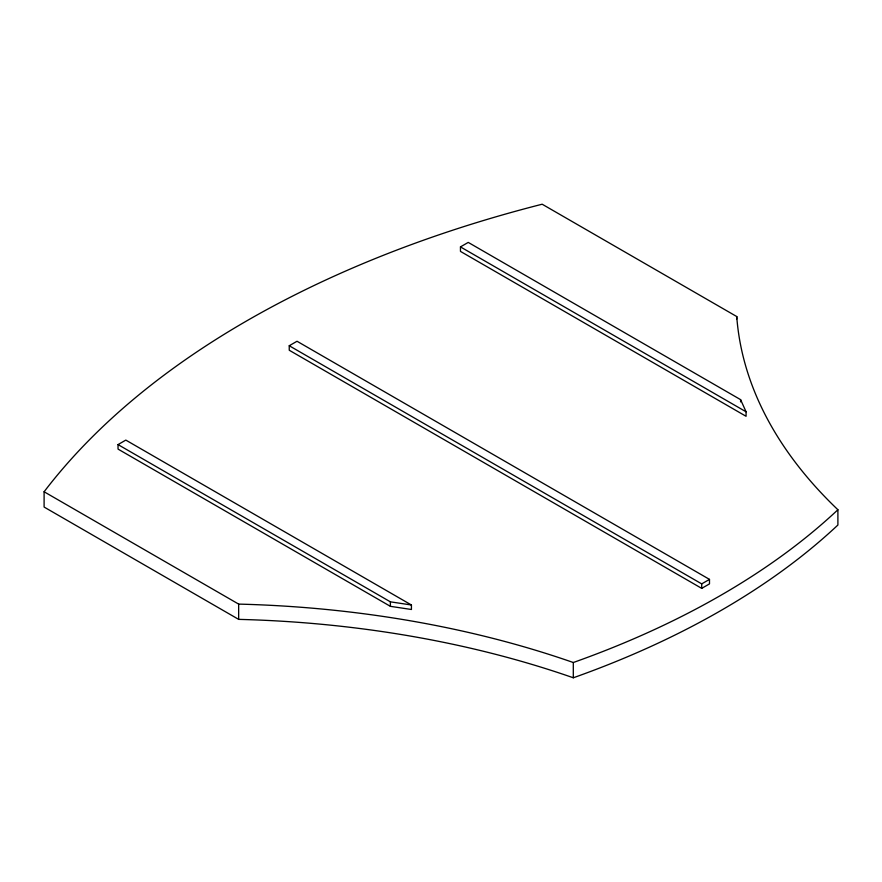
<?xml version="1.0" encoding="UTF-8"?>
<svg xmlns="http://www.w3.org/2000/svg" width="882" height="882" viewBox="0 0 882 882"><rect width="100%" height="100%" fill="white"/><g stroke="black" fill="none" stroke-linecap="round" stroke-linejoin="round"><path stroke-width="1.32" d="M118.034 444.594L125.817 440.096L411.431 604.997L411.431 609.495L390.384 606.331L118.034 449.092L118.034 444.594L390.384 601.833L411.431 604.997M289.241 345.744L297.025 341.257L709.492 579.386L709.492 583.884L701.708 588.371L289.241 350.242L289.241 345.744L701.708 583.884L709.492 579.386M460.459 246.894L468.243 242.407L740.593 399.645L746.073 411.795L746.073 416.293L460.459 251.392L460.459 246.894L746.073 411.795M736.735 316.539L542.165 204.216A972.184 561.283 0 0 0 44.1 491.77L44.1 507.051L238.658 619.373A705.071 407.065 0 0 1 573.3 677.784A806.424 465.586 0 0 0 837.9 525.022L837.9 509.741A705.071 407.065 0 0 1 736.735 316.539L736.735 319.086M44.1 491.77L238.658 604.104A705.071 407.065 0 0 1 573.3 662.514A806.424 465.586 0 0 0 837.9 509.741M740.593 399.645L740.593 401.894M701.708 583.884L701.708 588.371M573.3 662.514L573.3 677.784M390.384 601.833L390.384 606.331M238.658 604.104L238.658 619.373"/></g></svg>
